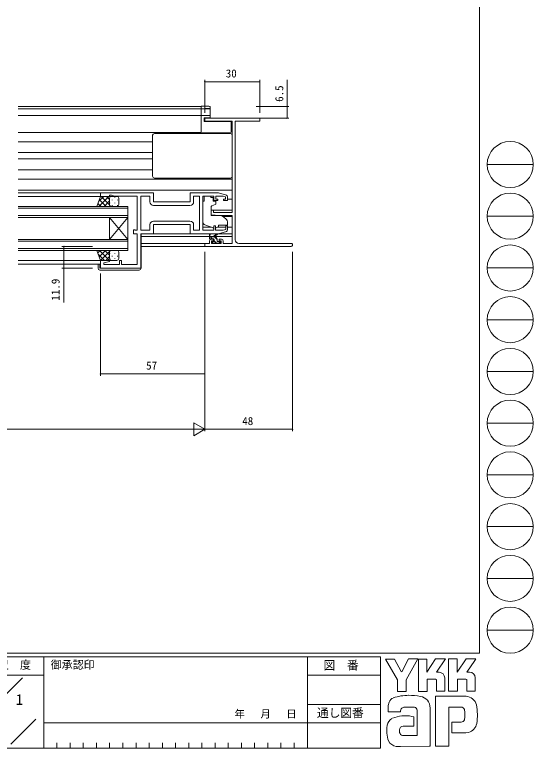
# Model space of a CAD drawing. Units: millimetres, scale not verified. Extents: x -567 to 567, y -403 to 403.
# Drawn here: x 283.4 to 566.7, y -403 to -2 of the extents above; entities that cross this region are included whole.
import ezdxf
from ezdxf.enums import TextEntityAlignment as Align

# ---------------------------------------------------------------- set-up
doc = ezdxf.new("R2010")
doc.units = ezdxf.units.MM
doc.header["$LTSCALE"] = 2
doc.layers.add('0-0_0', color=3, linetype='Continuous')
for name, color, linetype, lineweight in [('0-1_USER1', 2, 'Continuous', 9), ('0-2_YKK_ZWAK', 4, 'Continuous', 9), ('0-3_YKK_11', 6, 'Continuous', 9), ('0-4_YKK_12', 7, 'Continuous', 9), ('0-5_YKK_13', 7, 'Continuous', 9)]:
    doc.layers.add(name, color=color, linetype=linetype, lineweight=lineweight)
doc.styles.add('ＭＳ ゴシック', font='')
doc.styles.get('ＭＳ ゴシック').set_extended_font_data('MS Gothic')

msp = doc.modelspace()

# ---------------------------------------------------------------- linework, layer by layer
at = {"layer": '0-1_USER1'}
for p, q in [((285.238, -52.132), (385.238, -52.132)), ((385.238, -53.532), (285.238, -53.532)), ((385.238, -52.132), (385.238, -66.432)), ((285.238, -57.032), (385.238, -57.032)), ((285.238, -66.432), (385.238, -66.432)), ((285.238, -71.432), (358.738, -71.432)), ((285.238, -77.385), (358.738, -77.385)), ((285.238, -80.878), (358.738, -80.878)), ((285.238, -86.832), (358.738, -86.832)), ((285.238, -91.832), (402.238, -91.832)), ((285.238, -97.832), (402.238, -97.832)), ((285.238, -99.332), (330.538, -99.332)), ((285.238, -101.332), (330.738, -101.332)), ((399.738, -102.832), (402.238, -102.832)), ((345.238, -107.832), (285.238, -107.832)), ((285.238, -111.832), (345.238, -111.832)), ((390.738, -108.785), (402.238, -108.785)), ((397.17, -112.278), (402.238, -112.278)), ((345.238, -112.832), (285.238, -112.832)), ((335.238, -124.832), (335.238, -112.832)), ((345.238, -124.832), (335.238, -112.832)), ((345.238, -112.832), (335.238, -124.832)), ((345.238, -124.832), (345.238, -112.832)), ((386.238, -118.232), (390.923, -118.232)), ((394.089, -118.232), (398.738, -118.232)), ((399.738, -118.232), (402.238, -118.232)), ((352.438, -123.232), (389.738, -123.232)), ((390.189, -123.232), (391.994, -123.232)), ((392.589, -123.232), (402.238, -123.232)), ((345.238, -125.832), (285.238, -125.832)), ((387.538, -127.002), (352.438, -127.002)), ((285.238, -129.832), (345.238, -129.832)), ((345.238, -130.832), (285.238, -130.832)), ((352.438, -128.632), (387.538, -128.632)), ((285.238, -136.332), (330.738, -136.332)), ((285.238, -138.332), (330.238, -138.332))]:
    msp.add_line(p, q, dxfattribs=at)
for points in [[(285.238, -106.832), (345.238, -106.832), (345.238, -112.832)], [(285.238, -124.832), (345.238, -124.832), (345.238, -130.832)]]:
    msp.add_lwpolyline(points, dxfattribs=at)
at = {"layer": '0-2_YKK_ZWAK'}
for p, q in [((385.238, -53.101), (385.238, -52.3)), ((385.238, -53.101), (385.238, -53.401)), ((385.238, -53.401), (387.29, -53.365)), ((385.238, -53.526), (385.238, -53.826)), ((385.238, -56.732), (385.238, -53.826)), ((389.924, -53.361), (389.943, -53.366)), ((390.238, -53.066), (390.238, -52.43)), ((390.238, -53.156), (390.238, -53.066)), ((390.238, -57.414), (390.238, -53.156)), ((385.238, -56.732), (385.238, -57.032)), ((385.238, -65.832), (385.238, -57.332)), ((387.264, -58.426), (390.238, -58.374)), ((389.943, -57.114), (387.267, -57.067)), ((390.238, -58.374), (390.238, -57.414)), ((386.938, -60.432), (401.738, -60.561)), ((401.738, -65.688), (401.738, -60.561)), ((358.738, -90.332), (358.738, -67.932)), ((361.738, -66.932), (359.738, -66.932)), ((399.238, -66.932), (361.738, -66.932)), ((385.238, -65.832), (385.238, -66.432)), ((401.238, -66.932), (399.238, -66.932)), ((402.238, -67.932), (402.238, -90.332)), ((359.738, -91.332), (401.238, -91.332)), ((332.041, -101.332), (329.208, -104.165)), ((334.87, -101.332), (329.37, -106.832)), ((333.39, -106.832), (329.612, -103.054)), ((335.238, -105.852), (330.718, -101.332)), ((335.238, -103.792), (332.198, -106.832)), ((335.238, -103.023), (333.546, -101.332)), ((335.238, -102.332), (335.238, -105.832)), ((335.238, -102.332), (335.238, -105.832)), ((335.328, -101.917), (335.328, -101.952)), ((339.238, -101.332), (336.238, -101.332)), ((336.743, -103.167), (336.743, -103.367)), ((338.158, -101.752), (338.158, -101.952)), ((339.573, -103.167), (339.573, -103.367)), ((340.238, -105.832), (340.238, -102.332)), ((386.838, -103.932), (386.238, -103.932)), ((386.238, -115.487), (386.238, -103.932)), ((390.638, -101.262), (386.838, -101.262)), ((386.838, -101.262), (386.838, -101.932)), ((386.838, -102.932), (386.838, -101.932)), ((386.838, -103.932), (386.838, -102.932)), ((390.638, -101.262), (390.638, -101.932)), ((390.638, -101.932), (391.808, -101.932)), ((391.808, -102.932), (391.808, -101.932)), ((391.808, -102.932), (391.808, -103.632)), ((392.108, -103.932), (393.038, -103.932)), ((393.338, -104.232), (393.338, -105.281)), ((330.561, -106.832), (328.858, -105.128)), ((335.433, -106.425), (335.027, -106.832)), ((335.328, -104.782), (335.328, -104.982)), ((336.218, -106.832), (336.218, -106.831)), ((336.238, -106.832), (339.238, -106.832)), ((336.743, -106.197), (336.743, -106.397)), ((338.158, -104.782), (338.158, -104.982)), ((339.573, -106.197), (339.573, -106.397)), ((390.738, -106.928), (390.738, -111.534)), ((393.009, -105.751), (391.009, -106.479)), ((390.955, -111.833), (396.341, -111.88)), ((396.975, -112.114), (398.666, -113.534)), ((399.738, -115.832), (399.738, -117.132)), ((391.866, -118.572), (387.229, -116.898)), ((393.432, -118.538), (394.738, -117.929)), ((394.738, -117.432), (394.738, -117.929)), ((379.738, -121.732), (358.738, -121.732)), ((389.738, -124.202), (389.738, -122.202)), ((392.938, -123.502), (389.738, -123.502)), ((390.038, -122.375), (390.237, -123.502)), ((391.304, -124.502), (390.304, -123.502)), ((391.638, -123.502), (393.856, -121.819)), ((392.238, -123.502), (394.058, -122.101)), ((393.938, -124.89), (392.55, -123.502)), ((394.665, -121.732), (402.238, -121.732)), ((392.038, -124.502), (390.038, -124.502)), ((391.826, -126.914), (391.326, -126.414)), ((391.538, -125.902), (391.877, -125.902)), ((392.638, -127.002), (392.038, -127.002)), ((392.338, -125.441), (392.338, -124.802)), ((393.604, -126.802), (392.363, -125.56)), ((394.938, -126.802), (392.838, -126.802)), ((393.938, -125.602), (393.938, -124.502)), ((394.238, -125.902), (395.638, -125.902)), ((395.899, -126.851), (394.95, -125.902)), ((395.638, -127.002), (395.138, -127.002)), ((395.938, -126.202), (395.938, -126.702)), ((330.161, -130.832), (328.751, -132.242)), ((332.99, -130.832), (329.505, -134.316)), ((335.27, -136.332), (329.77, -130.832)), ((335.818, -130.832), (330.318, -136.332)), ((335.238, -133.471), (332.598, -130.832)), ((335.238, -135.332), (335.238, -131.832)), ((335.238, -135.332), (335.238, -131.832)), ((335.328, -132.482), (335.328, -132.282)), ((335.632, -131.036), (335.427, -130.832)), ((336.238, -130.832), (339.238, -130.832)), ((336.743, -131.067), (336.743, -130.867)), ((338.158, -132.482), (338.158, -132.282)), ((339.573, -131.067), (339.573, -130.889)), ((340.238, -131.832), (340.238, -135.332)), ((332.441, -136.332), (328.979, -132.869)), ((335.238, -134.24), (333.146, -136.332)), ((335.328, -135.512), (335.328, -135.312)), ((336.003, -136.304), (335.975, -136.332)), ((339.238, -136.332), (336.238, -136.332)), ((336.743, -134.097), (336.743, -133.897)), ((338.158, -135.512), (338.158, -135.312)), ((339.573, -134.097), (339.573, -133.897)), ((328.938, -140.632), (328.938, -138.332)), ((329.938, -138.332), (329.938, -140.332)), ((352.438, -140.332), (352.438, -140.632)), ((351.438, -141.632), (329.938, -141.632)), ((330.238, -140.632), (351.938, -140.632)), ((351.938, -140.632), (352.438, -140.632))]:
    msp.add_line(p, q, dxfattribs=at)
for points in [[(387.29, -52.037), (385.238, -52.001), (385.238, -52.3)], [(387.29, -52.037), (387.811, -52.047), (388.31, -52.059), (388.769, -52.071), (389.17, -52.084), (389.499, -52.097), (389.743, -52.109), (389.893, -52.12)], [(389.918, -52.122), (390.038, -52.146), (390.175, -52.246), (390.238, -52.43)], [(389.943, -53.446), (385.238, -53.526), (385.238, -53.401)], [(387.29, -53.365), (387.771, -53.358), (388.234, -53.352), (388.666, -53.348), (389.052, -53.347), (389.381, -53.347), (389.641, -53.35), (389.824, -53.354), (389.924, -53.361)], [(390.238, -53.156), (390.232, -53.212), (390.216, -53.266), (390.189, -53.315), (390.152, -53.359), (390.107, -53.395), (390.057, -53.422), (390.001, -53.439), (389.943, -53.446)], [(387.267, -57.067), (385.238, -57.032), (385.238, -57.332)], [(386.938, -60.432), (386.938, -58.432), (387.264, -58.426)], [(385.238, -66.432), (401.738, -66.288), (401.738, -65.688)], [(336.238, -106.832), (328.238, -106.832), (330.238, -101.332), (336.238, -101.332)], [(399.738, -117.132), (394.738, -117.132), (394.738, -117.432)], [(352.238, -122.032), (352.438, -122.032), (352.438, -140.332)], [(336.238, -130.832), (328.238, -130.832), (330.238, -136.332), (336.238, -136.332)]]:
    msp.add_lwpolyline(points, dxfattribs=at)
for centre, radius, start, end in [((389.938, -53.066), 0.3, 270.99554, 359.99574), ((389.938, -57.414), 0.3, 0, 89), ((359.738, -67.932), 1, 90, 180), ((401.238, -67.932), 1, 0, 90), ((359.738, -90.332), 1, 180, 270), ((401.238, -90.332), 1, 270, 0), ((336.238, -102.332), 1, 90.0001, 180.0001), ((336.238, -102.332), 1, 90.0001, 180.0001), ((339.238, -102.332), 1, 0.0001, 90.0001), ((392.108, -103.632), 0.3, 180, 270), ((393.038, -104.232), 0.3, 0, 90), ((336.238, -105.832), 1, 180.0001, 270.0001), ((336.238, -105.832), 1, 180.0001, 270.0001), ((339.238, -105.832), 1, 270.0001, 0.0001), ((391.238, -106.928), 0.5, 110, 180), ((392.838, -105.281), 0.5, 290, 0), ((391.038, -111.534), 0.3, 180, 269.5), ((396.332, -112.88), 1, 50, 89.5), ((387.738, -115.487), 1.5, 180, 250.14674), ((396.738, -115.832), 3, 0, 50), ((392.206, -117.632), 1, 250.14674, 266.11316), ((393.009, -117.632), 1, 277.40692, 295), ((389.938, -122.202), 0.2, 300, 180), ((390.038, -124.202), 0.3, 180, 270), ((392.938, -124.502), 1, 0, 90), ((394.038, -121.902), 0.2, 275.58289, 155.58289), ((391.538, -126.202), 0.3, 90, 225), ((392.038, -126.702), 0.3, 225, 270), ((391.877, -126.202), 0.3, 33.05573, 90), ((392.038, -124.802), 0.3, 0, 90), ((392.338, -125.902), 0.25, 213.05573, 56.94427), ((392.638, -125.441), 0.3, 180, 236.94427), ((392.638, -126.802), 0.2, 270, 0), ((394.238, -125.602), 0.3, 180, 270), ((395.138, -126.802), 0.2, 180, 270), ((395.638, -126.202), 0.3, 0, 90), ((395.638, -126.702), 0.3, 270, 0), ((336.238, -131.832), 1, 89.9999, 179.9999), ((336.238, -131.832), 1, 89.9999, 179.9999), ((339.238, -131.832), 1, 359.9999, 89.9999), ((336.238, -135.332), 1, 179.9999, 269.9999), ((336.238, -135.332), 1, 179.9999, 269.9999), ((339.238, -135.332), 1, 269.9999, 359.9999), ((330.238, -140.332), 0.3, 180, 270), ((329.938, -140.632), 1, 180, 270), ((351.438, -140.632), 1, 270, 0)]:
    msp.add_arc(centre, radius, start, end, dxfattribs=at)
at = {"layer": '0-3_YKK_11'}
for p, q in [((387.238, -55.632), (387.238, -37.632)), ((387.238, -38.632), (417.238, -38.632)), ((417.238, -55.632), (417.238, -37.632)), ((415.238, -52.132), (433.238, -52.132)), ((415.238, -58.632), (433.238, -58.632)), ((325.938, -128.632), (309.238, -128.632)), ((387.238, -131.632), (387.238, -229.632)), ((387.238, -131.632), (387.238, -229.632)), ((435.238, -131.632), (435.238, -229.632)), ((325.938, -140.532), (309.238, -140.532)), ((330.238, -143.532), (330.238, -199.329)), ((387.238, -143.532), (387.238, -199.329)), ((387.238, -198.329), (330.238, -198.329)), ((387.238, -228.632), (381.176, -225.132)), ((381.176, -225.132), (381.176, -232.132)), ((54.238, -228.632), (380.238, -228.632)), ((387.238, -228.632), (375.114, -228.632)), ((387.238, -228.632), (381.176, -232.132)), ((387.238, -228.632), (435.238, -228.632))]:
    msp.add_line(p, q, dxfattribs=at)
for points in [[(432.238, -58.632), (432.238, -52.132), (432.238, -37.632)], [(310.238, -128.632), (310.238, -140.532), (310.238, -159.272)]]:
    msp.add_lwpolyline(points, dxfattribs=at)
for centre, start, end in [((387.238, -38.632), 0, 180), ((387.238, -38.632), 180, 0), ((417.238, -38.632), 0, 180), ((417.238, -38.632), 180, 0), ((432.238, -52.132), 90, 270), ((432.238, -52.132), 270, 90), ((432.238, -58.632), 90, 270), ((432.238, -58.632), 270, 90), ((310.238, -128.632), 90, 270), ((310.238, -128.632), 270, 90), ((310.238, -140.532), 90, 270), ((310.238, -140.532), 270, 90), ((330.238, -198.329), 0, 180), ((330.238, -198.329), 180, 0), ((387.238, -198.329), 0, 180), ((387.238, -198.329), 180, 0), ((435.238, -228.632), 0, 180), ((435.238, -228.632), 180, 0)]:
    msp.add_arc(centre, 0.106, start, end, dxfattribs=at)
at = {"layer": '0-4_YKK_12'}
for p, q in [((403.868, -60.262), (403.868, -125.002)), ((359.308, -106.262), (379.168, -106.262)), ((379.168, -114.802), (359.308, -114.802)), ((379.168, -114.802), (359.308, -114.802)), ((405.868, -127.002), (434.423, -127.002))]:
    msp.add_line(p, q, dxfattribs=at)
for points in [[(397.338, -125.732), (397.338, -127.002), (402.238, -127.002), (402.238, -111.832), (395.238, -111.832), (390.738, -111.438), (390.738, -108.832), (391.938, -108.832), (391.938, -110.132), (402.238, -110.132), (402.238, -60.262), (387.238, -60.262), (387.238, -58.632), (417.238, -58.632), (417.238, -60.262), (408.196, -60.262), (408.013, -60.142), (407.463, -60.142), (407.28, -60.262), (407.196, -60.262), (407.013, -60.142), (406.463, -60.142), (406.28, -60.262), (403.868, -60.262)], [(359.238, -99.332), (330.238, -99.332), (330.238, -101.332), (335.238, -101.332), (335.238, -100.632), (336.238, -100.632), (337.969, -101.262), (344.28, -101.262), (344.463, -101.142), (345.013, -101.142), (345.196, -101.262), (345.28, -101.262), (345.463, -101.142), (346.013, -101.142), (346.196, -101.262), (350.238, -101.262), (350.238, -119.802), (349.365, -119.802), (349.202, -119.717), (349.038, -119.632), (348.238, -119.632), (348.238, -121.732), (350.238, -121.732), (350.238, -138.602), (341.738, -138.602), (341.738, -136.332), (340.738, -136.332), (340.738, -138.602), (332.168, -138.602), (332.168, -137.684), (335.267, -136.854), (335.199, -136.332), (330.238, -136.332), (330.238, -140.532), (352.238, -140.532), (352.238, -121.732), (359.238, -121.732), (359.238, -116.732), (379.238, -116.732), (379.238, -121.732)], [(399.025, -100.618), (394.738, -99.332), (379.238, -99.332), (379.238, -104.332), (359.238, -104.332), (359.238, -99.332)], [(357.308, -116.802), (357.308, -119.802), (352.238, -119.802), (352.238, -101.262), (357.308, -101.262), (357.308, -104.262)], [(381.168, -104.262), (381.168, -101.262), (384.308, -101.262), (384.308, -119.802), (381.168, -119.802), (381.168, -116.802)], [(399.738, -119.488), (399.738, -117.432), (398.738, -117.432), (398.738, -119.383), (397.343, -119.802), (393.138, -119.802), (393.138, -117.432), (392.138, -117.432), (392.138, -119.802), (386.238, -119.802), (386.238, -101.262), (392.138, -101.262), (392.138, -103.632), (394.438, -103.632), (394.438, -102.832), (393.338, -102.832), (393.338, -101.262), (397.343, -101.262), (398.538, -101.62), (398.538, -102.832), (397.438, -102.832), (397.438, -103.632), (399.738, -103.632), (399.738, -101.576)], [(379.238, -121.732), (394.738, -121.732), (399.025, -120.445)], [(434.423, -128.632), (387.238, -128.632), (387.238, -127.002), (389.738, -127.002), (389.738, -125.732)], [(390.738, -124.732), (392.038, -124.732), (392.038, -125.532), (390.938, -125.532), (390.938, -127.002), (396.138, -127.002), (396.138, -125.532), (395.038, -125.532), (395.038, -124.732), (396.338, -124.732)]]:
    msp.add_lwpolyline(points, dxfattribs=at)
for centre, radius, start, end in [((398.738, -101.576), 1, 359.99996, 73.30074), ((359.308, -104.262), 2, 180.00001, 269.99999), ((379.168, -104.262), 2, 270.00001, 359.99999), ((359.308, -116.802), 2, 90.00001, 179.99999), ((379.168, -116.802), 2, 0.00001, 89.99999), ((398.738, -119.488), 1, 286.69926, 0.00004), ((390.738, -125.732), 1, 90.00001, 179.99999), ((396.338, -125.732), 1, 0.00001, 89.99999), ((405.868, -125.002), 2, 180.00001, 269.99999), ((434.423, -127.817), 0.815, 269.99999, 90.00001)]:
    msp.add_arc(centre, radius, start, end, dxfattribs=at)
at = {"layer": '0-5_YKK_13'}
for p, q in [((537.274, 399), (537.274, -351)), ((541.526, -83.88), (566.726, -83.88)), ((541.526, -112.16), (566.726, -112.16)), ((541.526, -140.44), (566.726, -140.44)), ((541.526, -168.72), (566.726, -168.72)), ((541.526, -197), (566.726, -197)), ((541.526, -225.28), (566.726, -225.28)), ((541.526, -253.56), (566.726, -253.56)), ((541.526, -281.84), (566.726, -281.84)), ((541.526, -310.12), (566.726, -310.12)), ((541.526, -338.4), (566.726, -338.4)), ((537.274, -351), (-562.726, -351)), ((483.274, -353), (-562.726, -353)), ((299.274, -353), (299.274, -403)), ((443.274, -353), (443.274, -403)), ((483.274, -353), (483.274, -403)), ((492.462, -365.569), (485.898, -354.294)), ((485.898, -354.294), (490.918, -354.294)), ((490.918, -354.294), (494.509, -361.013)), ((498.468, -354.14), (494.818, -361.245)), ((503.648, -354.14), (497.173, -365.608)), ((498.468, -354.14), (503.648, -354.14)), ((503.931, -371.902), (503.931, -354.178)), ((503.931, -354.178), (508.526, -354.178)), ((508.526, -361.462), (513.352, -354.101)), ((508.526, -354.178), (508.526, -361.462)), ((513.352, -354.101), (518.817, -354.101)), ((518.817, -354.101), (513.76, -361.438)), ((520.38, -371.748), (520.38, -354.024)), ((520.38, -354.024), (525.052, -354.024)), ((525.052, -361.441), (529.956, -354.024)), ((525.052, -354.024), (525.052, -361.441)), ((529.956, -354.024), (535.362, -354.024)), ((534.822, -354.951), (530.362, -361.322)), ((535.362, -354.024), (534.822, -354.951)), ((270.68, -362.999), (299.274, -362.999)), ((273.803, -378.337), (287.65, -364.49)), ((443.274, -363), (483.274, -363)), ((494.509, -361.013), (494.818, -361.245)), ((515.244, -361.438), (513.76, -361.438)), ((518.333, -364.527), (518.333, -371.786)), ((531.846, -361.322), (530.362, -361.322)), ((534.937, -364.527), (534.937, -371.709)), ((492.462, -371.941), (492.462, -365.569)), ((497.173, -365.608), (497.173, -371.941)), ((513.236, -365.26), (508.68, -365.26)), ((508.68, -365.26), (508.68, -371.902)), ((513.854, -365.492), (513.236, -365.26)), ((513.854, -371.786), (513.854, -365.492)), ((530.42, -371.709), (530.42, -365.453)), ((497.173, -371.941), (492.462, -371.941)), ((508.68, -371.902), (503.931, -371.902)), ((518.333, -371.786), (513.854, -371.786)), ((525.245, -371.748), (520.38, -371.748)), ((530.42, -371.637), (530.492, -371.709)), ((534.937, -371.709), (530.42, -371.709)), ((513.314, -374.566), (513.314, -401.866)), ((529.879, -374.566), (513.314, -374.566)), ((443.274, -378.999), (483.274, -378.999)), ((501.768, -380.436), (496.486, -380.536)), ((520.496, -401.866), (520.496, -380.513)), ((520.496, -380.513), (527.137, -380.513)), ((503.313, -395.958), (503.313, -382.057)), ((510.302, -380.976), (510.302, -401.828)), ((529.236, -382.652), (529.261, -386.415)), ((281.377, -400.636), (294.983, -387.03)), ((500.378, -385.533), (501.382, -385.764)), ((501.382, -385.764), (501.382, -390.9)), ((527.292, -388.699), (522.234, -388.699)), ((522.234, -388.699), (522.234, -394.607)), ((299.274, -389), (443.274, -389)), ((483.274, -388.999), (443.274, -388.999)), ((501.382, -390.9), (495.676, -390.907)), ((495.281, -395.958), (503.313, -395.958)), ((502.695, -395.958), (503.197, -395.958)), ((503.313, -395.957), (503.314, -395.958)), ((522.234, -394.607), (529.84, -394.607)), ((529.84, -394.607), (531.385, -394.259)), ((306.474, -400), (306.474, -403)), ((313.674, -400), (313.674, -403)), ((320.874, -400), (320.874, -403)), ((328.074, -400), (328.074, -403)), ((335.274, -400), (335.274, -403)), ((342.474, -400), (342.474, -403)), ((349.674, -400), (349.674, -403)), ((356.874, -400), (356.874, -403)), ((364.074, -400), (364.074, -403)), ((371.274, -400), (371.274, -403)), ((378.474, -400), (378.474, -403)), ((385.674, -400), (385.674, -403)), ((392.874, -400), (392.874, -403)), ((400.074, -400), (400.074, -403)), ((407.274, -400), (407.274, -403)), ((414.474, -400), (414.474, -403)), ((421.674, -400), (421.674, -403)), ((428.874, -400), (428.874, -403)), ((436.074, -400), (436.074, -403)), ((-562.726, -403), (483.274, -403)), ((494.084, -401.944), (491.96, -401.944)), ((509.838, -401.905), (494.084, -401.944)), ((510.302, -401.828), (509.838, -401.905)), ((513.314, -401.866), (519.376, -401.866)), ((519.376, -401.866), (520.496, -401.866))]:
    msp.add_line(p, q, dxfattribs=at)
for points in [[(530.42, -365.453), (529.802, -365.222), (525.245, -365.222), (525.245, -371.748)], [(494.084, -383.1), (487.443, -383.1), (487.443, -380.344)]]:
    msp.add_lwpolyline(points, dxfattribs=at)
for centre in [(554.126, -83.88), (554.126, -112.16), (554.126, -140.44), (554.126, -168.72), (554.126, -197), (554.126, -225.28), (554.126, -253.56), (554.126, -281.84), (554.126, -310.12), (554.126, -338.4)]:
    msp.add_circle(centre, 12.6, dxfattribs=at)
for centre, radius, start, end in [((515.244, -364.527), 3.089, 0.00166, 89.99604), ((531.846, -364.411), 3.089, 0.00166, 89.99604), ((491.283, -378.793), 3.491, 109.02127, 161.51264), ((498.591, -399.287), 25.257, 89.89165, 109.30848), ((499.333, -403.662), 29.64, 78.7801, 91.46938), ((504.032, -380.852), 6.355, 40.66422, 80.31694), ((503.715, -380.836), 6.588, 358.78059, 38.76563), ((529.662, -380.772), 6.202, 14.44572, 87.08746), ((494.644, -380.38), 7.196, 158.41083, 179.71775), ((496.295, -382.958), 2.43, 85.50551, 126.78038), ((501.068, -382.649), 2.321, 14.7552, 72.44995), ((527.366, -382.256), 1.756, 16.43123, 96.91661), ((506.368, -384.696), 29.8, 350.99027, 10.67625), ((497.096, -383.01), 3.013, 138.46382, 181.71359), ((524.033, -383.297), 5.248, 4.93423, 17.03552), ((492.455, -391.468), 5.583, 121.82711, 169.08475), ((496.874, -404.22), 19.013, 79.38098, 112.05825), ((527.293, -386.834), 1.865, 269.95468, 342.90145), ((524.002, -385.916), 5.281, 343.6902, 354.75362), ((502.487, -393.564), 15.832, 168.76372, 199.80079), ((496.963, -393.469), 3.384, 171.08203, 216.71923), ((495.688, -392.97), 2.064, 90.33953, 178.03639), ((529.752, -388.35), 6.13, 285.44291, 349.90448), ((495.631, -393.807), 2.18, 230.9728, 260.75491), ((492.474, -396.489), 5.461, 207.31435, 263.59464)]:
    msp.add_arc(centre, radius, start, end, dxfattribs=at)

# ---------------------------------------------------------------- texts
at = {"layer": '0-0_0', "style": 'ＭＳ ゴシック'}
msp.add_text('1', height=5.865, dxfattribs=at).set_placement((284.036, -380.999), align=Align.BOTTOM_LEFT)
at = {"layer": '0-3_YKK_11', "style": 'ＭＳ ゴシック'}
for s, p in [('30', (398.718, -37.632)), ('57', (355.218, -197.329)), ('48', (407.718, -227.632))]:
    msp.add_text(s, height=4.399, dxfattribs=at).set_placement(p, align=Align.BOTTOM_LEFT)
for s, p in [('6.5', (431.438, -49.632)), ('11.9', (309.238, -158.272))]:
    msp.add_text(s, height=4.399, rotation=90, dxfattribs=at).set_placement(p, align=Align.BOTTOM_LEFT)
at = {"layer": '0-5_YKK_13', "style": 'ＭＳ ゴシック'}
for s, height, p in [('尺  度', 4.399, (274.292, -360.91)), ('御承認印', 4.399, (303.084, -360.904)), ('図\u3000番', 4.692, (452.128, -361.374)), ('通し図番', 4.692, (448.529, -387.406)), ('年   月   日', 4.147, (403.526, -387.527))]:
    msp.add_text(s, height=height, dxfattribs=at).set_placement(p, align=Align.BOTTOM_LEFT)

doc.saveas('drawing.dxf')
